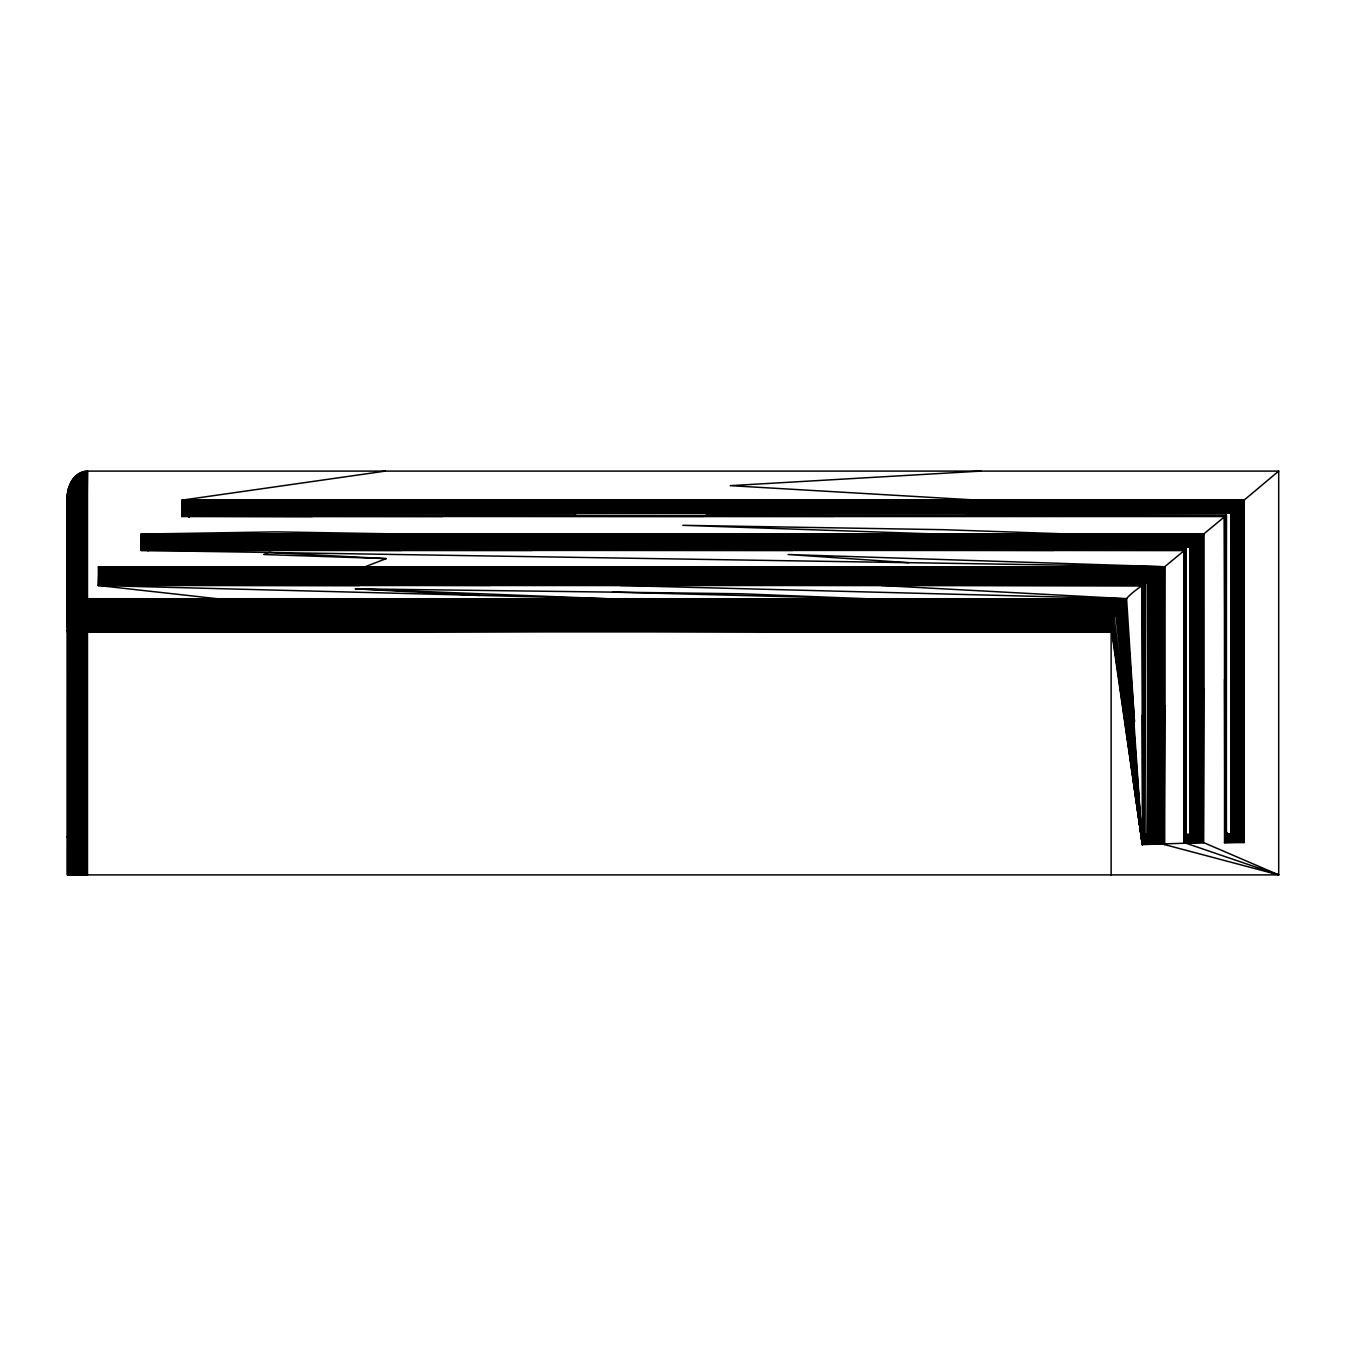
<?xml version="1.0" encoding="UTF-8"?>
<svg xmlns="http://www.w3.org/2000/svg" width="1346" height="1346" viewBox="0 0 1346 1346"><rect width="100%" height="100%" fill="white"/><g stroke="black" fill="none" stroke-linecap="round" stroke-linejoin="round"><path stroke-width="1.5" d="M67.3 614.735L67.3 497.448C66.98 485.721 74.434 471.437 87.49 471.1L1278.7 471.1L1278.7 874.9L1203.644 842.596L1142.35 844.615L1144.622 838.575L1143.713 836.135L1144.605 583.878L1142.35 585.51C1126.501 595.807 1111.56 611.959 1111.123 631.913L1111.123 874.9M67.35 495.58L67.3 874.9L1278.7 874.9L1164.694 844.615L1154.935 836.522L1144.016 836.522L1144.251 584.467L883.548 584.063M1156.702 705.708L1155.827 836.976L1144.251 836.976L1144.437 584.231L101.623 584.063L98.359 585.51L98.359 566.75L1164.694 566.75L1185.977 549.134L1185.91 837.279L1198.512 837.683L1203.644 842.596L1184.16 842.596L1278.7 874.9M98.359 566.75L101.623 569.493L101.623 584.063L1144.554 584.063L1144.554 838.003L1157.56 838.003L1157.56 573.144L1164.694 566.75L1164.694 844.615M1199.118 688.109L1198.512 837.683L1185.91 837.279L1185.977 549.185L144.342 549.151L141.044 550.43L141.044 534.076L276.485 531.889L406.711 534.076L539.376 534.194M1184.16 696.521L1184.514 842.074L1203.257 842.074L1203.644 534.076L1226.357 515.249L1226.223 835.462L1228.09 838.895L1241.231 839.5L1244.041 842.596L1224.54 842.596L1224.54 516.544L833.662 516.443M1278.7 471.1L1243.654 500.51L1243.654 842.074L1224.54 842.596L1226.408 833.729L1226.341 515.299L705.96 515.232M1242.997 671.402L1242.762 841.014L1226.61 841.014L1225.213 840.493L1225.213 515.989L1225.499 839.45L1226.61 841.014L1243.216 841.536L1243.435 671.469M1143.427 783.54L1144.016 584.753L492.501 584.13L1144.251 584.467M1143.427 810.729L1143.713 710.621M1155.827 705.876L1154.935 836.522L1143.713 836.135L1144.016 710.654M1144.016 836.522L1144.251 710.722M1144.251 836.976L1144.437 710.856M1018.804 581.438L1148.205 582.111L1147.465 834.52L1154.06 836.135L1154.935 706.061M1142.619 834.604L1148.205 834.537L1148.979 581.337L1157.56 573.144L1156.702 837.481L1144.437 837.481M1162.288 705.321L1161.581 841.082L1144.403 840.426L1144.537 583.878L1144.605 839.164L1159.243 839.164L1160.033 570.855L102.834 570.855L101.623 569.493L233.649 568.853M1144.403 840.426L1160.824 840.426L1161.581 569.493L764.545 568.635M1164.172 705.556L1163.6 843.168L1143.629 842.461L1143.629 584.467L1144.201 841.082L1161.581 841.082L1162.288 568.853L897.782 567.861L1162.961 568.264L1163.264 705.085M1143.629 713.481L1143.949 841.772L1162.288 841.772L1162.961 568.264L1030.683 567.776M1143.629 842.461L1162.961 842.461L1163.6 567.709L232.168 567.204L364.8 566.868L386.285 558.607L268.998 552.483L263.665 554.518L386.285 558.607M492.249 584.198L101.623 584.063L1142.35 585.51L1143.259 843.168L1163.6 843.168L1164.172 567.204L99.015 567.204L98.359 585.51L217.379 598.734L477.157 598.852M1142.35 715.062L1142.838 843.908L1164.172 843.908L1164.694 566.75L788.133 554.518L908.786 562.678M1203.644 842.596L1203.644 534.076L1198.512 538.652L1197.89 837.279L1195.955 836.203L1185.304 835.883L1185.523 692.988M1198.815 687.89L1198.512 538.652L1190.958 545.853L1190.419 834.537L1195.955 836.203L1196.611 688.479M1192.152 689.741L1191.563 834.671L1192.152 544.676L931.634 544.255M932.189 543.33L670.981 543.178L1192.775 544.087L1192.152 834.806L1185.338 834.671M1193.397 689.303L1192.775 834.957L1193.397 543.481L1063.256 542.96M1194.676 688.933L1194.02 835.361L1184.766 835.361L1193.397 835.143L1194.02 542.875L1063.811 542.337M803.141 539.83L672.091 539.527L1196.611 540.436L1196.611 836.522L1185.691 836.522L1195.955 836.203L1195.955 688.614L1195.315 835.883L1185.069 835.597L1194.02 835.361L1194.676 542.253L933.367 541.815L1063.845 542.186L932.929 542.421L1063.323 542.808L932.071 543.649M1185.523 836.203L1195.315 835.883L1195.955 541.042L671.94 540.133L934.528 539.83L803.276 540.049M1195.955 836.203L1196.611 540.436L146.95 541.042L141.044 534.076L1203.644 534.076M1185.91 837.279L1197.89 837.279L1198.512 538.652L1067.428 538.164M936.732 536.633L1199.118 538.097L1198.512 837.683L1185.977 838.104L1184.514 842.074L1184.16 550.43L142.979 549.471L142.979 535.59L672.428 534.783M1185.927 549.118L1185.843 839.029L1200.295 839.029L1200.851 536.532L1069.195 536.095M1069.582 535.641L1201.389 536.028L1200.851 839.5L1185.725 839.5L1185.725 549.218L1185.574 840.005L1201.894 840.51L1202.382 688.092M1055.298 549.319L1185.372 549.471L1185.574 840.005L1201.389 840.005L1201.894 535.59L672.68 534.968M1203.644 688.328L1203.257 842.074L1184.833 841.536L1184.833 549.875L1185.372 840.51L1201.894 840.51L1202.382 535.17L141.532 534.396L141.044 550.43L1164.694 566.75M533.874 549.471L1184.514 550.144L1185.119 841.014L1202.382 841.014L1202.836 534.783L938.011 534.076L682.792 525.31L943.226 529.685L1070.827 534.076L1203.257 534.396L1203.459 688.075M1185.372 549.471L1185.372 840.51L1202.382 841.014L1202.836 688.159M1241.5 671.317L1241.231 839.5L1235.695 835.883L1230.799 834.537L1231.068 673.555M1225.449 828.598L1226.896 834.352L1231.927 834.671L1231.927 511.379L1243.654 500.51L845.625 500.275M1225.483 829.523L1226.694 834.301L1232.532 834.806L1232.532 510.807L972.569 509.747M1234.08 672.478L1233.777 835.143L1226.559 834.116L1225.55 829.977L1227.333 834.756L1230.362 836.522L1236.991 836.522L1236.991 506.55L712.707 505.659L975.547 505.221M1234.736 672.293L1234.417 835.361L1229.436 835.462L1225.55 832.703L1230.093 836.522L1224.54 842.596M1235.376 672.125L1235.056 835.597L1230.395 835.597L1225.365 833.696L1230.429 836.203L1236.335 836.203L1236.335 507.156L712.387 506.836L843.134 507.156M1107.371 504.851L1238.27 505.356L1238.27 837.279L1229.823 837.683L1227.199 836.001L1225.87 830.903L1226.307 515.4M1107.859 504.279L1238.892 504.784L1238.892 837.683L1229.823 837.683L1228.292 839.5L1241.769 840.005L1242.022 671.334M1239.801 671.385L1239.515 838.104L1228.309 837.767L1225.55 830.869M1240.389 671.334L1240.103 838.558C1238.741 838.979 1223.346 840.796 1228.208 834.873C1221.512 828.16 1231.943 840.409 1235.695 835.883L1235.695 507.762L1105.302 507.223M1240.962 671.317L1240.676 839.029L1228.763 839.029L1229.857 836.135L1225.684 831.323L1226.324 837.784L1228.292 839.5L1241.231 839.5L1241.231 502.63L713.279 501.94L845.355 501.705M1012.444 585.073L100.984 584.231L101.623 569.493L631.644 568.264L499.215 568.635L631.594 569.493L102.834 570.855L107.461 580.563L1149.787 580.563L1149.787 834.756L1149.787 580.563L889.807 579.958L1019.595 580.463M1153.169 706.515L1152.311 835.429L1142.939 835.429L1151.453 835.159L1152.311 578.107L630.298 576.845L1154.935 575.6L1155.373 705.64M891.742 577.064L630.567 576.021L1153.169 577.266L1152.311 835.429L1152.311 578.107L629.995 577.686L760.692 577.266M1023.196 576.34L892.751 575.802L1154.06 576.425L1153.169 835.748L1143.713 836.135M1027.957 570.956L1159.243 571.596L1158.418 838.575L1144.622 838.575L1157.56 838.003M1143.629 584.467L1143.949 841.772L1162.961 842.461L1163.6 705.439M1012.815 584.753L1142.838 585.106L1143.259 843.168L1164.172 843.908L1164.694 705.691M1190.419 690.464L1190.419 834.537L1190.958 690.229M1192.775 689.522L1192.152 834.806L1192.152 544.676L278.807 544.608M1184.446 835.143L1193.397 835.143L1194.02 689.118M1197.89 688.26L1197.25 836.892L1185.826 836.892M804.487 536.532L672.596 536.768L1199.723 537.542L1199.723 838.558L1185.927 838.558L1200.295 839.029L1200.851 688.025M1201.389 688.025L1200.851 839.5L1200.851 536.532L672.68 535.809L804.807 535.59M1185.725 839.5L1201.389 840.005L1201.894 688.042M1148.205 708.333L1147.465 834.52L1147.465 582.852L1148.979 581.337L1019.511 580.664M1143.276 834.52L1148.205 834.537L1148.979 707.979M1143.276 834.722L1148.979 834.621L1149.787 707.66M1159.243 705.388L1158.418 838.575L1158.418 572.353L1027.318 571.697M1144.622 838.575L1159.243 839.164L1160.033 705.321M1161.194 704.968L1160.824 570.166L102.834 570.855L102.834 583.878L103.406 571.596L1160.033 570.855L1160.033 839.786L1144.537 839.786L1160.824 840.426L1161.581 705.287M1013.875 584.063L1144.201 584.063L1144.201 841.082L1162.288 841.772L1162.961 705.371M148.447 550.598L146.95 541.042L277.899 540.436M319.524 511.968L189.298 512.523L710.301 511.968L580.261 511.749L710.806 510.807L189.264 511.968L189.281 516.713L188.053 507.762L181.861 500.19L181.861 516.544L1224.894 516.241L1224.894 841.536L1243.654 842.074L1243.216 500.88L1110.988 500.51M1151.453 707.054L1150.611 834.924L1142.468 835.159M1143.679 834.924L1151.453 835.159L1152.311 706.768M1154.06 706.28L1153.169 835.748L1153.169 577.266L106.536 577.266L106.199 585.106L106.199 576.425L236.963 575.6M1157.56 705.573L1156.702 837.481L1156.702 573.951L1025.988 573.245M107.495 585.527L107.461 580.563L237.72 579.756M148.279 550.178L148.363 545.281L670.443 544.087L409.453 543.33M189.096 516.275L189.18 511.379L319.507 510.807M148.144 549.706L148.245 544.676L409.268 544.087L278.79 544.541M188.962 515.821L189.063 510.807L580.681 509.747M1225.701 830.852L1226.223 837.414L1226.105 515.333L1226.223 835.462L1225.55 829.977M147.976 549.269L148.094 544.087L1193.397 543.481L1193.7 689.001M107.327 585.409L107.461 580.563L368.131 579.756L237.838 580.362L1018.804 581.337L888.831 581.152M67.3 837.145L67.99 835.159M107.142 584.787L107.293 579.756L237.636 578.948M271.438 550.43L141.532 550.144L142.02 534.783L406.593 534.16L273.877 534.076M312.238 516.511L182.366 516.241L182.854 500.88L447.326 500.275L182.366 500.51L181.861 516.544L185.597 515.232L575.869 515.232M401.831 550.43L142.02 549.875L142.508 535.17L274.618 534.783M1185.826 549.404L143.45 549.319L143.887 536.532L275.694 536.028M407.939 536.028L144.342 537.02C141.044 545.601 148.38 558.085 147.236 541.647L278.084 541.042M277.444 539.241L146.327 539.83L146.327 549.404L146.647 540.436L671.62 540.436L147.488 542.253L147.236 550.043L147.236 541.647L540.402 541.193M315.755 501.267L183.813 501.705L183.325 515.77L573.43 516.157M188.053 516.157L188.053 507.762L581.119 506.702M142.979 549.471L143.45 536.028L275.341 535.59M406.425 549.572L146.647 549.572L146.95 541.042L671.772 539.83L540.655 539.611M316.461 502.159L184.722 502.63L184.267 515.434L1224.894 516.241M318.699 506.399L449.766 505.928L187.464 506.55L187.144 515.535L447.478 516.157L418.219 516.191M317.555 515.905L187.464 515.703L187.784 507.156L1236.991 506.55L318.935 507.072M1110.029 501.755L1241.769 502.159L1241.769 840.005L1227.081 839.803L1225.785 830.482L1227.232 835.462L1225.499 839.45L1225.213 678.249M1225.499 515.77L1225.499 839.45C1230.446 838.373 1224.54 828.413 1226.492 833.662M498.239 566.75L631.274 566.986L99.671 567.709L99.015 585.106L359.365 585.51M106.889 584.214L107.091 578.948L237.519 578.107M403.968 549.319L143.887 549.218L144.342 537.02L1200.851 536.532L1201.12 687.772M144.342 549.151L144.779 537.542L804.656 536.028M314.493 515.417L184.722 515.333L185.176 503.135L316.781 502.63M448.857 502.63L185.597 503.673L185.176 515.266L185.176 503.135L713.027 502.159L581.018 501.991M317.404 503.673L186.017 504.212L185.597 515.232L185.597 503.673L449.042 503.135L317.42 503.539M318.228 505.356L187.144 505.928L186.421 515.299L186.791 505.356L317.976 504.784M1103.703 509.074L1233.777 509.596L1234.417 835.361L1227.384 834.15L1226.189 838.693L1225.735 515.585L1225.735 838.423L1228.309 834.806M540.655 538.434L672.058 538.652L146.327 539.83L145.957 549.286L145.957 539.241L408.662 538.097M233.161 568.264L100.984 568.853L100.344 584.467L490.011 585.409M237.367 577.266L106.839 578.107L106.536 585.51L106.536 577.266L237.182 576.425M102.834 570.855L102.229 583.928L102.229 570.166L234.103 569.493M67.3 615.29C67.737 605.481 78.842 600.619 87.49 600.787L476.736 599.727L217.379 599.593M365.119 584.467L105.829 584.753L103.406 583.878L103.945 572.353L235.365 571.596M367.559 572.353L104.45 573.144L103.945 583.928L103.945 572.353L631.442 570.855L367.323 570.687L499.282 570.855L235.483 571.512L631.308 571.596L103.945 572.353L1158.418 572.353L1158.822 705.085M234.019 583.928L104.45 584.063L104.938 573.951L367.811 572.757M235.584 584.753L104.938 584.231L105.392 574.759L236.408 573.951M67.3 615.913C67.855 606.222 79.044 601.83 87.49 601.948L1123.304 601.948L1142.35 844.615L1142.35 585.51L99.671 584.753L99.671 567.709L232.673 567.709M236.711 574.759L105.829 575.6L105.392 584.467L105.392 574.759L630.837 573.951L499.669 573.648M1226.357 833.914C1225.533 839.332 1228.461 832.484 1225.382 831.542M1226.711 834.941L1226.139 838.558M67.3 616.586C68.007 607.046 79.246 603.126 87.49 603.227L346.174 602.268M1225.432 832.148C1226.593 835.143 1233.373 834.688 1228.763 839.029M67.3 620.506C65.668 610.546 77.782 603.715 87.49 604.539L345.922 603.546M1226.408 832.77L1228.461 834.688L1233.138 834.957L1233.138 510.201L711.344 509.898L1232.532 510.807L1233.138 672.579M1225.735 838.423L1226.425 833.325M1225.583 831.963L1229.218 836.69L1238.27 837.279L1229.319 837.178L1226.694 834.301L1229.436 835.462L1228.259 838.962M1229.554 836.068L1225.499 839.45L1226.795 836.758L1226.526 833.14M67.3 622.256C69.79 614.399 80.625 614.314 87.49 613.826L344.542 612.581L216.1 612.161M1228.208 834.873C1227.131 849.612 1231.809 823.971 1226.61 841.014L1227.401 835.715L1226.492 832.905M1225.499 839.45L1228.225 836.118L1225.684 832.518L1228.006 834.604L1232.532 834.806L1232.532 510.807L841.469 510.571M67.3 624.981C71.052 618.521 80.945 619.631 87.49 618.924L344.021 617.646L215.831 617.225M1226.223 835.462L1226.391 834.217L1226.593 835.344M1226.929 834.907C1233.222 834.032 1226.929 837.952 1226.61 841.014L1229.521 835.748M67.3 625.89C71.506 620.035 80.996 621.381 87.49 620.641L343.869 619.362L472.059 620.001M67.3 626.799L73.206 623.635L86.06 622.357L343.752 621.061L215.68 620.641M67.35 617.191C69.302 608.577 79.818 606.053 87.49 605.952L345.653 604.892L216.706 604.539M1226.256 835.916L1226.458 834.049M67.3 627.69L73.206 625.099L86.06 624.039L1112.099 624.039L984.397 622.34M1228.09 837.027C1224.237 842.159 1230.412 833.073 1225.281 832.366M1228.191 836.556C1229.504 834.116 1224.389 842.596 1229.823 836.472M1226.273 836.152L1226.324 834.789M1226.896 836.976L1226.324 838.979M1133.921 722.163L1124.398 600.787L477.157 599.105L1125.492 599.727L1142.35 844.615L1115.649 613.826L87.49 612.161C79.902 612.06 66.543 614.331 67.35 623.568M67.754 610.899C68.209 606.71 79.464 598.482 87.49 599.727L217.379 599.105L87.49 598.734C79.448 598.667 70.278 602.722 67.754 610.899L67.502 493.696L67.502 874.9M67.502 631.913L67.754 630.971C69.016 624.948 82.19 628.767 87.49 627.303L343.482 626.092L855.333 628.498L215.461 628.296L343.432 627.707L215.495 627.303M1226.189 837.212L1226.812 835.227M67.35 613.103L68.108 611.202M1226.223 837.414L1227.703 834.385L1230.093 835.143M1227.283 837.565L1226.576 839.349M1228.124 837.649C1229.453 834.352 1223.817 831.424 1227.989 835.496M67.754 631.913L67.502 629.137M67.502 613.238L67.754 612.211M1226.088 838.407L1226.795 836.758M68.108 631.913L68.579 630.87C66.459 623.316 82.745 627.169 87.49 625.688L1111.493 627.303L1142.35 844.615L1124.398 600.787L477.157 599.357L736.918 599.105L607.046 598.734L98.359 585.51L1142.35 585.51L1142.838 843.908L1142.838 585.106L99.015 585.106L99.015 567.204L1163.6 567.709L1163.886 705.203M1229.588 834.806L1228.023 834.52L1225.937 837.414M345.165 607.82L87.49 608.964C80.154 609.183 69.756 610.731 67.35 618.891C68.444 609.839 79.902 607.551 87.49 607.433L345.4 606.306L216.571 605.952M67.3 630.298L86.06 628.902L1111.274 628.902L1142.35 844.615L1122.227 603.227L993.819 601.948M1227.905 838.137L1227.216 840.51L1242.762 841.014L1242.762 501.267L1110.736 500.931M840.897 511.379L710.856 511.11L1231.927 511.379L1230.799 512.523L1230.799 834.537C1224.12 832.602 1231.489 836.102 1227.771 840.005M69.117 631.913L69.756 630.786L84.613 630.433L1111.157 630.433L855.333 628.902M81.803 630.466L73.206 620.708L74.266 618.891L86.06 617.225L344.172 615.946M68.579 611.034L75.393 615.509L68.108 620.994L68.108 624.409M69.756 631.913L70.497 630.736L67.35 624.544M975.867 504.918L1237.63 505.928L1237.63 836.892L1230.244 836.892L1227.081 839.803L1242.291 840.51L1242.291 501.705L1110.4 501.335M70.497 631.913L71.321 630.702L68.108 625.537M83.2 625.755L77.816 619.665L79.094 617.831L77.816 616.451L74.266 617.377L68.579 612.851M68.108 617.696L75.393 612.514L86.06 610.562L344.946 609.351L216.319 608.964M68.108 622.138L70.497 620.355L75.393 626.26L74.266 627.842L73.206 626.529M77.816 606.104L79.094 604.421L76.587 603.092L79.094 600.131L77.816 474.314L77.816 874.9M727.479 627.118L1111.274 628.902L87.49 627.303L80.424 619.311L81.803 617.494L79.094 614.584M77.816 629.07L76.587 627.673L77.816 626.058M72.23 631.913L73.206 630.635L67.754 622.609M1228.797 838.524L1228.292 839.5L1230.059 837.279M77.816 616.451L83.2 615.677L84.613 613.911L77.816 607.433L73.206 605.044M215.562 623.4L87.49 622.34L86.06 620.657L87.49 618.924L215.747 618.706L984.835 620.422L728.792 618.924M76.587 602.099L77.816 600.619L76.587 475.289L76.587 874.9M79.094 601.073L77.816 602.554L87.49 610.529L216.1 611.555M67.3 631.123L69.756 630.786L68.108 627.774M1225.449 516.443L1226.088 515.703L966.361 515.299M580.076 512.304L710.049 512.523L449.699 512.927L970.146 512.927M1226.761 839.568L1230.362 836.522L1236.335 836.203M1230.799 834.537L1230.799 512.523L1101.095 512.035M800.584 545.063L1190.958 545.853L1189.864 546.947L148.481 546.409L278.757 545.853M80.424 601.712L81.803 600.333M1226.913 834.251C1231.876 836.522 1224.574 831.895 1226.391 833.41M80.424 600.653L81.803 599.357M81.803 601.376L84.613 598.886L83.2 471.706L83.2 874.9M84.613 599.862L83.2 601.124L87.49 604.539L216.571 605.431M1229.218 836.69L1230.143 836.186M1229.15 837.582L1227.216 840.51L1241.769 840.005L1241.231 502.63L185.176 503.135L1241.231 502.63L1241.769 671.082M1225.92 832.215L1226.307 832.299M84.613 600.939L87.49 598.734L1126.602 598.734L1134.476 721.675L1125.492 599.727L736.649 599.357L865.983 599.727M68.579 609.486L67.754 491.862L67.754 874.9M68.108 610.495L71.321 610.798L76.587 615.172M70.497 620.355L74.266 618.891L76.587 621.482M67.502 614.685L70.497 616.384M69.756 606.794L73.206 607.13L76.587 609.25M69.756 608.342L68.579 608.796L68.108 490.028L68.108 874.9M385.293 471.1L181.861 500.19L1244.041 500.19L1244.041 842.596M69.117 609.267L70.497 609.351M77.816 610.26L83.2 615.677L601.191 614.668L473.052 613.826M980.898 471.1L730.289 485.654L978.492 500.19L1110.972 500.443M71.321 604.926L72.23 604.892M1185.304 835.883L1194.676 835.597L1194.676 542.253L671.402 541.95L801.98 542.253M1225.264 842.074L1243.216 841.536L1243.216 500.88L713.01 500.51M1185.187 834.655L1190.958 834.604L1190.958 545.853M1184.699 834.587L1190.419 834.537L1190.419 546.409L1060.648 545.921M449.934 507.156L188.322 508.367L1235.056 508.367L1235.695 671.822M450.102 508.065L580.934 507.762L188.558 508.99L188.322 516.443L188.053 507.762L712.236 506.55L450.018 506.382L1237.63 505.928L975.48 505.49L1106.395 505.877M319.288 508.99L188.76 509.596L188.76 517.1M189.063 516.124L188.928 510.201L450.018 509.596L319.507 510.05M409.251 541.647L147.724 542.875L147.488 550.329L147.488 542.253L671.082 542.253L540.335 542.657L670.88 542.875L540.082 543.868M278.521 542.875L147.942 543.481L147.724 550.632L147.724 542.875L1195.315 541.647L1195.635 688.462M103.406 583.878L103.406 571.596L366.869 570.166M236.459 573.749L1158.418 572.353L631.711 571.226L896.184 570.166L764.074 570.418M499.635 574.456L630.601 574.759L106.199 576.425L105.829 584.753L105.829 575.6L368.097 575.6L236.812 574.675L367.879 573.951L104.938 573.951L104.938 584.231M106.839 584.013L106.839 578.107L368.198 577.266L237.3 576.34M1025.282 574.052L1155.827 574.759L1154.935 836.522L1154.935 575.6L499.467 576.122L630.13 576.425L237.586 577.905L368.198 578.107L237.788 579.554L628.952 579.756L498.643 580.261L1150.611 579.756L1151.032 706.936M237.754 580.563L107.579 581.337L107.68 582.852L627.926 582.111L497.869 582.566M237.754 581.337L107.663 582.111L107.663 585.51M237.838 581.152L368.047 580.563L107.579 581.337L498.104 581.337L367.98 581.724M237.72 582.111L107.68 582.852L367.778 582.111L237.737 582.667M628.616 580.563L107.579 581.337L628.279 581.337L498.155 581.825M474.011 608.762L731.702 608.762M215.999 613.625L1115.649 613.826L987.846 612.161M86.06 601.999L87.49 603.227L992.894 603.227L1121.184 604.539L1142.35 844.615L1113.024 620.641L344.021 618.504L472.278 617.864L215.831 617.006M729.196 617.225L985.306 618.706L344.021 618.924L472.059 619.581M472.278 618.924L600.249 619.783L215.68 620.422M600.249 619.783L87.49 620.641L215.612 621.701L471.874 621.28L343.869 620.641L599.996 621.499L87.49 622.34L1112.099 624.039L856.258 622.34L471.874 622.138M728.136 621.701L599.996 622.34L727.866 623.4L599.794 624.039L343.634 623.619M471.723 623.821L599.794 623.181L471.874 622.34M343.432 628.498L471.403 627.909L215.495 627.118M84.613 622.39L87.49 625.688L215.495 626.698L599.475 627.303L727.479 626.698L599.609 625.688L1111.762 625.688L1142.35 844.615L1120.175 605.952L991.968 604.539M471.403 628.7L727.362 628.7M315.401 500.88L183.325 501.267L182.854 515.989L703.201 516.544M316.108 501.705L184.267 502.159L183.813 515.585L183.813 501.705L713.027 500.88M316.798 502.512L448.639 502.159M317.993 504.632L449.379 504.212M318.262 505.204L449.53 504.784M1237.63 505.928L187.144 505.928L449.648 505.356L187.144 505.928L186.791 515.4L186.791 505.356L712.757 504.212L581.287 504.01M581.287 506.315L712.387 505.928L581.321 505.726M450.086 506.988L712.068 507.156L581.085 508.149M319.339 508.838L973.528 508.216M319.439 509.444L450.018 508.99L188.76 509.596L972.519 509.596M1104.242 508.452L1234.417 508.99L1234.417 672.176L1233.777 509.596L580.749 509.983L711.26 509.596L580.883 509.377L711.681 508.367L188.76 509.596L842.529 508.367M319.557 510.656L449.968 510.201M449.884 511.379L319.591 511.817L1231.927 511.379L1232.532 672.798M319.557 512.372L579.857 512.523M276.637 537.542L145.183 538.097L144.779 549.118L144.779 537.542L540.385 537.542L408.713 537.811M276.67 537.407L408.326 537.02M276.923 538.097L145.587 538.652L145.183 549.134L145.183 538.097L408.511 537.542L276.956 537.963M277.478 539.09L408.814 538.652M408.932 539.241L277.713 539.679L1197.89 539.241L1198.192 687.974M672.058 538.652L540.671 539.023L1198.512 538.652L672.462 537.811L804.117 537.542M277.932 540.268L409.049 539.83M278.117 540.873L409.15 540.436M540.621 540.2L671.772 539.83M278.302 541.496L409.201 541.042L278.168 540.957M540.52 541.429L671.469 541.042M1193.397 835.143L1193.397 543.481L278.588 542.808L409.302 542.253M278.672 543.33L409.319 542.875M278.74 543.935L409.302 543.481M409.218 545.702L669.955 545.281L278.841 545.197L409.218 544.676M409.15 545.281L278.824 545.702L539.578 545.416M278.723 546.409L148.497 546.947L539.023 546.947M539.931 544.474L670.207 544.676L148.363 545.281L1191.563 545.281L1191.866 689.674M278.79 546.274L409.066 545.853L148.481 546.409L1190.419 546.409L1190.688 690.195M233.161 568.13L365.658 567.709M233.649 568.702L365.994 568.264L100.984 568.853L100.984 584.231M234.12 569.324L366.314 568.853M234.574 569.997L366.6 569.493L234.204 569.408M235.399 571.411L499.349 570.334M499.484 569.913L631.594 569.493M1159.646 705.001L1159.243 571.596L103.406 571.596L367.138 570.855M499.568 570.603L631.526 570.166L234.658 570.081L499.248 569.661M235.786 572.168L367.357 571.596M499.467 571.781L367.761 572.168L631.173 572.353L104.45 573.144L104.45 584.063M499.501 572.555L236.526 573.85M1157.139 705.304L1156.702 573.951L104.938 573.951L367.744 573.144M1026.611 572.353L762.963 572.858L1025.921 573.144L893.879 574.153L1155.827 574.759L1155.827 836.976L1156.702 573.951L631.257 573.547L762.644 573.144M1156.264 705.472L1155.827 574.759L105.829 575.6L631.005 573.144L104.938 573.951M368.215 575.179L761.516 575.6L630.82 575.179L762.29 573.951M368.333 576.845L499.231 576.643M761.012 576.963L891.523 577.266L106.839 578.107L368.198 577.266M107.293 585.207L107.091 578.948L368.198 578.107M368.181 578.948L107.293 579.756L1150.611 579.756L1150.611 834.924L1151.453 578.948L629.692 578.528L759.817 578.948L629.036 580.16L1148.979 581.337L1149.383 707.542M368.417 577.064L629.861 577.266L499.046 578.629L629.272 578.948L498.844 579.453L628.952 579.756L107.461 580.563L107.579 584.787M498.777 579.15L237.788 579.554M760.254 578.107L629.692 578.528L1151.453 578.948L1151.873 706.633M107.461 580.563L498.575 579.958M498.357 580.765L237.855 581.236M367.929 581.337L107.663 582.111L1148.205 582.111L1148.592 707.946M758.908 580.563L628.683 580.95L1148.205 582.111L1148.205 834.537M497.852 582.111L367.795 582.465L1017.593 582.751M758.454 581.337L628.313 581.724L1147.465 582.852L1147.835 708.316M758 582.111L627.943 582.465L1148.205 582.111M606.474 599.727L87.49 600.787L863.543 602.89L605.397 601.948L734.882 601.511L605.936 600.787L87.49 599.727L995.737 599.727M216.958 601.511L346.444 601.09L217.093 600.787M216.706 604.371L474.734 605.061L87.49 604.539L1121.184 604.539L475.508 603.058L604.859 602.587L216.958 601.813L475.929 601.225L217.228 600.653M605.397 601.948L864.351 601.662L476.736 600.383L346.982 600.518L605.397 601.376L346.444 601.948M475.508 602.419L216.824 602.739L87.49 601.948L86.06 600.821M475.121 603.698L87.49 603.227L604.859 602.587M734.209 602.739L604.859 603.227L733.553 604.034L87.49 603.227M991.211 605.599L862.752 604.539L1120.175 605.952L345.922 604.539L991.968 604.371L734.209 603.227M345.4 607.063L474.381 606.491L216.571 605.784M83.2 602.268L87.49 605.952L216.454 606.861L732.291 606.878M315.334 500.83L447.579 500.611M447.949 500.88L183.325 501.267L183.325 515.77L1226.088 515.703L706.684 515.535M580.345 500.51L712.757 500.342M316.461 502.058L448.42 501.705M713.044 501.267L184.267 502.159L184.267 515.434L1226.206 515.535M845.759 501.032L1242.762 501.267L1243.216 671.217M184.722 515.333L184.722 502.63L713.044 501.705L580.917 501.553M845.658 501.435L977.903 501.267M448.874 502.411L713.044 501.705M845.524 501.873L977.65 501.705M317.168 503.068L712.926 503.135L449.362 503.539L581.035 503.673M845.204 502.159L713.245 502.411L976.624 503.539M845.372 502.344L977.398 502.159M712.976 502.63L449.177 503.017L580.984 503.135M317.488 503.606L581.085 503.269M845.036 502.63L713.195 502.882L1240.103 503.673L1240.676 671.082M845.204 502.832L977.095 502.63M1108.801 503.202L1240.103 503.673L1240.103 671.116L1239.515 504.212L186.017 504.212L449.211 503.673L186.421 504.784L186.017 515.249L186.017 504.212L1240.103 503.673L1240.676 839.029L1240.676 503.135L1109.222 502.697M844.867 503.135L186.421 504.784L186.421 515.299M712.757 504.212L581.321 504.565L712.522 505.356L318.733 506.466M1238.892 671.233L1238.27 505.356L186.791 505.356L844.447 504.212M844.581 504.43L976.136 504.212L712.959 504.481L1238.27 505.356L318.531 505.877M1107.825 504.212L976.22 504.346L1107.405 504.7M318.497 505.793L844.211 504.784M187.784 515.905L187.784 507.156L712.387 505.928M975.009 505.928L712.556 506.247L843.42 506.55M319.103 507.694L581.068 507.307M712.068 507.156L188.322 508.367L319.254 508.3M842.832 507.762L712.202 507.459L973.949 507.61M711.883 507.762L188.558 508.99L188.558 516.763M1105.268 507.156L973.848 507.913L1104.292 508.3M450.119 508.687L580.849 508.367L450.17 508.216M712.202 507.459L1234.417 508.99L1235.056 671.99M842.933 507.997L973.797 507.762M842.209 508.99L711.798 508.687L973.377 508.367L842.613 508.603M841.57 510.201L188.928 510.201L450.018 509.596M711.479 508.99L450.17 509.444L580.631 509.596M842.764 508.149L1104.208 508.367L580.883 509.377M580.429 511.16L1232.532 510.807L189.063 510.807L711.26 509.596M580.547 510.353L319.574 510.723L580.21 511.379L449.917 511.682M449.985 511.11L580.378 510.807L450.102 510.656M1226.038 834.52L1231.354 834.604L1231.354 511.968L189.298 512.523L710.553 511.379M841.284 511.026L1101.667 511.312M841.132 511.16L1101.583 511.379L710.604 511.682L970.819 511.968L840.594 512.17M840.93 511.615L1231.354 511.968L189.264 511.968M840.56 511.968L710.335 512.237L970.416 512.523M547.923 516.191L577.182 516.157M683.903 516.191L706.886 516.157L577.249 516.056M807.331 516.191L836.589 516.157M273.827 534.11L141.532 534.396L141.532 550.144L532.208 550.43M539.679 534.396L672.159 534.244M275.341 535.489L407.485 535.17M143.45 549.319L143.45 536.028L540.066 535.271M804.925 535.17L407.939 535.809L540.167 536.028M805.11 535.321L937.422 535.17M276.098 536.465L540.284 536.162M937.169 535.59L804.975 535.758L937.035 535.944M804.824 536.213L1200.295 537.02L1200.565 687.772M540.587 537.357L1199.723 537.542L145.957 539.241L145.587 549.185L145.587 538.652L672.327 537.02L540.537 536.835M804.656 536.701L936.614 536.532M804.319 537.02L672.529 537.29L1067.849 537.542M935.975 537.542L804.269 537.761L935.79 537.963M540.436 538.652L145.957 539.241L1197.89 539.241L1197.89 837.279M672.344 538.383L935.285 538.652L672.226 538.955L934.679 539.679M146.647 549.572L146.647 540.436L671.923 539.241M935.285 538.652L803.798 538.871L935.066 539.09M409.218 540.133L540.419 539.83L409.201 539.679M409.302 540.739L540.385 540.436M146.95 549.791L146.95 541.042L671.62 540.436M409.352 541.344L540.335 541.042L409.369 540.873M146.95 541.042L1065.359 540.436M1196.291 688.311L1195.955 541.042L802.99 540.655L933.872 540.873M278.471 542.186L540.335 541.799M278.588 542.808L540.251 542.421M671.402 541.95L1195.955 541.042L671.772 540.739M671.082 542.253L147.942 543.481L1193.397 543.481L671.2 542.573L932.879 542.253L802.216 542.034M670.88 542.875L147.942 543.481L540.099 542.875L409.47 542.724M802.065 542.488L932.879 542.253M148.363 550.497L148.245 544.676L670.661 543.481M801.021 544.087L670.745 543.801L931.769 543.935M409.285 544.979L539.712 544.676L409.369 544.541M800.702 544.676L670.493 544.39L931.6 544.087L801.072 544.322M278.841 545.197L539.746 544.827M670.207 544.676L148.447 545.853L1191.563 545.281L1191.563 834.671M1192.472 689.455L1192.152 544.676L670.258 544.979L1191.563 545.281L670.258 544.979L800.348 545.281M539.393 545.988L409.083 546.123L669.702 545.853L539.611 545.635M800.247 545.635L930.49 545.702L669.719 546.123L929.935 546.409M626.513 549.841L666.236 549.791M365.153 567.103L498.037 566.918M365.977 567.995L498.643 567.709M764.377 567.524L631.594 567.204L764.494 567.053M366.146 568.113L631.627 567.709M366.314 568.567L498.828 568.264M1161.935 704.968L1161.581 569.493L631.964 568.567L897.294 568.264L631.964 567.995L764.612 567.709M631.964 567.995L897.614 567.709M1162.961 842.461L1162.961 568.264L100.984 568.853L498.962 568.853L366.465 568.702M631.964 568.567L764.478 568.264M1161.581 841.082L1161.581 569.493L101.623 569.493L896.958 568.853M234.995 570.687L631.526 570.166M896.571 569.493L764.309 569.745L896.352 569.997M103.406 571.596L631.442 570.855M762.98 572.353L631.594 571.983L1027.267 571.596M631.442 572.757L894.804 572.353L763.182 572.656M631.257 573.547L1025.231 573.951M236.812 574.675L1157.56 573.144L631.594 571.983M892.314 576.223L630.82 575.179L893.761 573.951L762.61 573.648M893.761 573.951L762.459 574.254L893.441 574.557M105.829 575.6L630.601 574.759M237.485 577.182L630.13 576.425L106.199 576.425L1154.06 576.425L1154.515 705.859M630.13 576.425L106.536 577.266L1153.169 577.266L1153.623 706.095M1151.453 835.159L1151.453 578.948L107.091 578.948L629.575 578.107M1021.008 578.83L891.002 578.326L1021.631 578.107M760.137 578.629L890.362 578.948L629.373 579.352L1150.611 579.756L890.396 579.15L1020.302 579.655M890.362 578.948L759.884 579.251L889.992 579.554M495.042 584.383L624.695 584.231M304.751 584.837L624.83 584.467M438.712 584.837L495.143 584.753M578.948 584.837L624.914 584.753M625.032 584.618L754.685 584.467M698.271 584.837L754.685 584.753M346.444 601.662L605.397 601.376M734.882 601.813L993.819 601.813L735.555 600.787M87.49 604.539L604.337 603.866L475.508 603.227M475.121 604.371L733.553 604.371M732.291 607.248L990.219 607.248L87.49 605.952L861.995 605.599L604.337 604.539L732.914 605.431L603.832 605.952L474.734 605.431L603.832 605.246L475.121 604.539M474.734 605.784L345.653 605.952L603.345 606.693L87.49 607.433L81.803 602.52M216.454 607.248L474.381 607.248M731.702 608.375L603.345 607.433L861.255 607.063L732.678 606.323L990.219 607.248M79.094 602.099L87.49 608.964L602.857 608.19L474.381 607.433M345.165 608.577L860.531 608.577L732.073 607.803M984.835 620.641L1112.519 622.34L1142.35 844.615L1116.473 612.161L87.49 610.529L473.674 609.553L345.165 608.964L602.402 609.738L474.011 608.964M473.674 610.344L216.218 610.344M991.093 605.952L1119.165 607.433L1142.35 844.615L1118.24 608.964L87.49 608.964L1117.315 610.529L1142.35 844.615L1114.202 617.225L986.483 615.526L87.49 615.526L215.831 616.569M80.424 605.347L87.49 612.161L601.982 611.336L473.674 610.529M473.355 611.959L216.1 611.959M730.912 610.933L859.219 611.757L601.982 612.161L730.609 611.555L602.402 610.529L1116.473 612.161L988.587 610.529M730.609 611.959L987.846 611.959L731.13 610.529M79.094 605.683L87.49 613.826L601.578 613.002L344.727 612.161L473.052 612.783M859.219 612.161L1115.649 613.826L87.49 613.826L601.191 615.526L729.633 614.886L601.578 613.826L987.14 613.625L858.815 613.002M729.902 614.247L858.058 615.088L601.191 615.526L729.196 616.569L600.838 617.225L344.172 616.788L472.513 616.148L215.915 615.307M84.613 613.911L87.49 617.225L600.838 616.367L472.766 615.526M729.448 615.946L857.537 616.788L600.838 617.225L728.792 618.285M215.747 618.285L87.49 617.225L985.878 617.006L729.633 615.526M344.021 618.504L600.535 618.066L472.513 617.225M728.438 620.001L600.535 618.924L857.066 618.504L729.027 617.646M728.657 619.362L856.628 620.203L215.68 620.001L87.49 618.924L84.613 615.593M343.752 621.919L599.996 621.499M728.035 622.761L855.938 623.619L599.794 624.039L727.648 625.066L87.49 624.039L81.803 617.494M471.588 625.688L599.475 626.496L87.49 627.303L1111.493 627.303L983.724 625.688M343.482 627.303L471.487 627.118M727.362 628.296L599.475 627.303L855.484 626.916L727.58 626.092M86.06 627.32L87.49 628.902L599.391 628.111L471.487 627.303M87.49 628.902L1111.157 630.433L215.444 630.248M983.169 631.711L343.415 630.433L471.352 630.988M442.615 516.477L182.366 516.241L182.366 500.51L1243.654 500.51L580.176 500.19M182.366 500.51L1243.216 500.88L1243.654 671.284M448.168 501.082L183.325 501.267L1242.762 501.267L1243.216 841.536L1225.954 841.536L1225.213 840.493M448.302 501.183L1243.216 500.88M183.813 501.705L1242.762 501.267M1109.575 502.159L184.267 502.159L1242.291 501.705L713.279 501.082M184.722 502.63L316.848 502.58M185.597 503.673L1240.676 503.135L1241.231 671.082M186.017 504.212L1240.103 503.673M1229.521 838.104L1240.103 838.558L1239.515 504.212L186.421 504.784L1238.892 504.784L1239.515 671.149M186.791 505.356L1238.892 504.784L1238.892 837.683L1238.572 671.519M187.784 507.156L1236.335 507.156L188.053 507.762L1104.746 507.762L843.084 507.543M1225.213 833.174L1230.429 836.203L1235.695 835.883L1235.056 508.367L188.558 508.99L1103.67 508.99L842.461 508.754M1103.148 509.596L1233.777 509.596L1233.777 835.143L1229.874 834.957M841.805 509.983L972.249 510.05L841.957 509.831M188.928 510.201L580.513 510.201M972.098 510.201L1233.138 510.201L711.58 509.293L841.889 509.596M189.063 510.807L1233.138 510.201L711.109 510.504L841.233 510.807M189.298 512.523L1101.095 511.968L971.274 511.547M182.366 516.241L1225.701 516.157L574.523 515.585M406.593 534.16L141.532 534.396L1203.257 534.396L1203.257 842.074M275.038 535.119L407.586 535.069M141.044 550.43L1184.16 550.43L1184.833 841.536L1202.836 841.536L1202.836 534.783L540.133 535.018L1201.389 536.028L1201.642 687.789M143.45 536.028L1201.894 535.59L1202.146 687.84M1201.389 840.005L1201.389 536.028L143.887 536.532L143.887 549.218M1201.389 536.028L143.887 536.532L672.445 535.59L540.251 535.422M1068.303 537.02L144.779 537.542L1199.723 537.542M408.511 537.542L145.183 538.097L1199.118 538.097L1199.118 838.104L1185.977 838.104L1185.91 549.286M1199.118 538.097L145.587 538.652L1198.512 538.652M146.327 539.83L1065.881 539.83M1197.57 688.058L1197.25 539.83L146.647 540.436M933.703 541.042L1195.955 541.042M802.687 541.26L409.42 541.496L540.268 541.647M147.236 541.647L1195.315 541.647L1195.315 835.883M147.488 542.253L1194.676 542.253L147.724 542.875L1194.02 542.875L1194.339 688.816M1193.078 689.219L1192.775 544.087L148.094 544.087L148.094 549.555M1062.196 544.171L1192.775 544.087L1192.775 834.957M148.245 544.676L1192.152 544.676M1060.648 545.853L148.481 546.409L1190.419 546.409L1189.864 834.52L1189.864 546.947L1060.177 546.476M925.038 549.319L1185.523 549.791L142.508 549.656L142.508 535.17L1202.382 535.17L1202.617 687.89M142.02 534.783L142.02 549.875L1185.523 549.791M141.532 550.144L1184.514 550.144L1184.833 841.536M99.671 567.709L1163.6 567.709L1163.6 843.168M1144.403 712.185L1144.437 584.231L100.344 584.467L100.344 568.264L1163.6 567.709M100.344 568.264L1162.961 568.264M100.984 568.853L1162.288 568.853L1162.624 705.018M101.623 569.493L1162.288 568.853L1162.288 841.772M102.229 570.166L1161.581 569.493M1160.824 840.426L1160.824 570.166L896.318 570.334L1027.991 570.771M103.945 572.353L763.502 571.882M895.41 571.781L1159.243 571.596L1159.243 839.164M104.45 573.144L1157.56 573.144M1023.111 576.542L1154.06 576.425L1154.06 836.135L1154.935 575.6L1024.575 574.877M106.839 578.107L1153.169 577.266M107.091 578.948L1152.311 578.107L1152.731 706.347M498.104 581.337L368.131 581.152L1149.787 580.563M367.98 581.926L1148.979 581.337L1148.979 834.621M736.918 598.852L996.713 598.852M881.344 585.51L1126.602 598.734L866.807 598.987L995.872 599.593M217.228 599.845L346.982 599.727M1125.492 599.727L87.49 599.727M1124.398 600.787L87.49 600.787L993.819 601.813M87.49 605.952L1120.175 605.952L604.337 604.539M732.914 605.784L1119.165 607.433L87.49 607.433L1118.24 608.964L861.255 607.433L989.512 608.577M87.49 610.529L1117.315 610.529L989.394 608.964M344.542 613.406L87.49 612.161L1116.473 612.161L731.13 610.344M729.633 615.307L1114.202 617.225L985.878 617.225L1113.579 618.924L87.49 618.924L1113.024 620.641L857.066 618.924L984.885 620.203M1113.024 620.641L87.49 620.641L1112.519 622.34L856.628 620.641L984.448 621.919M87.49 622.34L1112.519 622.34L600.249 620.641L856.258 621.919L728.321 621.061M983.775 625.267L855.938 624.039L1111.762 625.688L87.49 625.688L1111.493 627.303L343.634 624.039L471.588 624.645M67.35 631.913L1111.123 631.913L983.203 630.433M1184.329 834.537L1190.958 834.604M1142.821 834.621L1149.787 834.756M1185.069 835.597L1194.676 835.597M315.014 500.51L712.791 500.695M580.799 501.133L1241.769 502.159L1242.291 671.099M845.406 501.991L977.533 502.041M448.555 501.604L580.732 501.705M448.756 502.041L580.816 502.159M845.238 502.462L1240.676 503.135L1241.231 839.5M580.917 502.63L448.975 502.512L1241.769 502.159L1242.291 840.51M713.128 503.404L1239.515 504.212L1239.515 838.104L1239.195 671.435M581.253 503.471L712.858 503.673L449.581 504.481L581.085 504.784M844.817 503.875L976.271 504.077M713.06 503.942L1238.892 504.784M844.447 504.565L975.934 504.632M844.093 505.574L975.16 505.793M843.824 506.163L974.773 506.382L712.556 506.247L1236.991 506.55M712.387 506.836L1235.695 507.762L1104.78 507.829L1235.056 508.367L1235.056 835.597L1234.417 508.99L842.293 509.209L972.67 509.444M581.236 506.92L843.37 506.92M973.848 507.913L1235.056 508.367M711.798 508.687L1103.754 508.923M450.187 508.838L580.749 508.99M841.62 510.437L971.812 510.656M971.661 510.807L189.18 511.379L189.18 516.612M840.779 511.749L1101.095 511.968M840.442 512.304L1100.607 512.523M970.432 512.641L1230.244 513.062M710.065 512.792L970.012 513.062M444.298 515.585L574.355 515.653M703.386 516.41L833.544 516.544M805.076 534.16L1203.257 534.396M406.711 534.076L1202.836 534.783M672.394 534.396L1202.382 535.17L1202.382 841.014M274.248 534.396L672.176 534.581M805.211 534.917L937.523 535.069M407.821 535.489L540.066 535.59M540.369 535.876L672.411 536.028L408.275 536.398L540.251 536.532M804.706 536.347L1200.295 537.02L1200.295 839.029M540.453 536.347L936.446 536.903M804.471 537.222L936.126 537.407M804.033 538.299L935.42 538.518M408.814 537.963L540.419 538.097M1197.25 539.83L935.369 538.804L1197.89 539.241L1197.25 836.892L1197.25 539.83L934.999 539.376L1065.965 539.763M933.3 541.647L671.604 541.344L1195.315 541.647M801.913 542.657L1063.239 542.875M670.745 543.801L1192.775 544.087M409.42 543.935L539.847 544.087M670.493 544.39L1061.658 544.676M1191.563 545.281L931.196 544.844L1061.237 545.197M930.338 545.853L670.005 545.567L1060.715 545.769M1059.689 546.947L799.558 546.728L1189.864 546.947L1190.133 690.464M929.531 546.947L539.224 546.728L669.181 546.947M664.503 549.319L1185.119 549.656L1185.119 841.014M1053.834 550.396L142.508 549.656L142.979 535.59L1201.894 535.59L1201.894 840.51M142.02 549.875L792.996 550.43M897.58 567.474L631.526 566.75L1031.019 567.087L898.102 566.75M631.594 567.204L1030.582 567.591L897.883 567.204M232.168 567.204L631.308 567.474M764.865 567.928L897.446 568.113M1162.288 568.853L897.462 568.399L1029.707 568.786M631.947 569.173L1160.824 570.166L1029.152 569.577M366.785 569.341L499.097 569.493M631.897 569.829L1160.824 570.166M763.872 570.603L1027.89 570.855M631.829 570.519L1159.243 571.596M895.477 571.411L631.711 571.226L763.3 571.596M499.669 572.084L631.173 572.353M631.055 574.355L1024.525 574.759M630.82 575.179L1154.935 575.6L893.323 574.978L1023.919 575.499M368.316 575.381L630.382 575.6L368.383 576.223L499.147 576.425M498.727 578.948L368.4 578.73L629.272 578.948L107.293 579.756L1151.453 578.948L891.002 578.326M889.403 580.362L759.682 579.453M368.333 579.554L498.542 579.756M368.249 580.362L498.34 580.563M368.131 581.152L628.279 581.337M758.488 581.623L888.259 581.926M758 582.381L887.704 582.65M620.674 585.308L99.671 584.753L229.493 585.106M87.49 598.734L347.268 598.987M865.444 600.518L994.778 600.787M605.936 600.787L993.971 601.662L865.158 600.787M87.49 601.948L1122.227 603.227L735.286 601.073M862.752 604.219L1121.184 604.539M87.49 608.964L1117.315 610.529L860.531 608.964L988.704 610.142M87.49 612.161L601.578 613.002M87.49 613.826L1114.909 615.526L987.14 613.826M87.49 615.526L1114.202 617.225L601.191 615.526L857.537 616.788M729.196 617.006L1113.579 618.924L87.49 617.225M215.511 625.469L599.475 626.496M983.169 631.543L855.248 630.433L1111.123 631.913L87.49 630.433L343.415 629.289L215.461 628.902M215.444 631.711L599.307 631.173L87.49 631.913L343.398 630.803L215.444 630.433M1239.515 504.212L976.91 503.269M976.573 503.808L1107.893 504.144M712.842 505.07L843.959 505.356M972.99 509.141L1103.215 509.528M972.132 510.353L1102.189 510.723M970.836 512.103L1100.675 512.456M936.429 537.155L1067.916 537.475M936.076 537.693L1067.462 538.03M935.739 538.232L1066.974 538.585M934.208 540.587L1064.922 540.957M897.109 569.022L1029.168 569.408M896.722 569.661L1028.596 570.081M895.881 571.057L1027.351 571.512M894.417 573.346L1156.702 573.951L105.392 574.759L1155.827 574.759L893.879 574.153M762.24 574.456L893.222 574.759M762.072 575.079L892.886 575.381M761.853 575.28L892.667 575.6M892.751 575.802L1154.06 576.425M761.449 576.122L892.095 576.425L630.298 576.845L891.153 577.888M760.574 577.787L890.581 578.73M890.396 579.15L1150.611 579.756M889.235 580.765L1018.905 581.236M759.211 580.261L889.184 580.563M888.646 581.539L1018.232 582.027M1014.295 584.803L1028.899 584.837M607.046 599.222L994.913 600.653M863.812 602.587L1122.227 603.227M346.174 603.227L604.337 603.866M1119.165 607.433L733.301 604.892M603.345 607.433L1118.24 608.964M345.4 607.433L602.857 608.19M601.982 611.336L344.946 610.529L473.355 611.151M216.218 610.529L858.613 613.406L730.39 612.581M601.578 613.826L1114.909 615.526L858.613 613.826L986.568 615.088M215.999 613.826L472.766 614.886M1113.579 618.924L600.838 617.225L857.066 618.504M600.535 618.066L344.172 617.225L600.838 616.367L344.34 615.526L601.191 614.668L344.542 613.826L472.766 614.466M215.747 618.924L343.869 619.362M1112.099 624.039L599.996 622.34L855.938 623.619M215.612 622.34L343.634 622.777L87.49 624.039L599.794 623.181L343.752 622.34L471.723 622.979M1111.762 625.688L599.794 624.039L855.686 625.267L727.799 624.443M215.511 625.688L343.482 626.092M599.475 627.303L1111.274 628.902M1111.123 631.913L87.49 630.433L599.323 629.659L343.432 628.902L471.369 629.474M892.179 576.643L1022.455 577.182M891.59 577.484L1021.732 578.006M733.553 604.539L862.264 605.246M989.394 608.762L732.291 607.433M474.381 606.878L860.531 608.577M602.857 608.964L859.875 610.142L731.467 609.351M602.402 610.529L859.219 611.757M473.052 613.204L858.058 615.088M600.535 618.924L856.628 620.203M856.393 621.499L984.397 622.138L856.258 622.34L984.077 623.619M984.027 623.821L728.136 622.34M599.609 625.688L855.484 626.916M471.487 626.294L343.55 625.688L599.609 624.864L471.723 624.039M983.303 628.7L727.479 627.303M855.265 629.659L983.203 630.248M731.702 608.964L988.587 610.344L859.875 610.529L987.947 611.757M730.087 613.826L986.483 615.307L858.058 615.526L985.945 616.788M727.866 624.039L983.724 625.469L855.686 625.688L983.505 626.9M727.648 625.688L983.472 627.118L855.484 627.303L983.32 628.498M727.429 627.707L855.333 628.498M727.328 629.289L855.248 630.046M864.351 601.948L993.028 602.89M863.543 603.227L992.103 604.219M857.537 617.225L985.39 618.504M479.866 595.437L355.411 588.825L741.007 593.771L866.807 598.734L612.48 592.122M620.355 585.51L1126.602 598.734M1228.831 834.604L1227.148 834.453M1185.977 838.104L1199.723 838.558M355.411 588.825L607.046 598.734M1144.605 839.164L1160.033 839.786M72.23 604.068L73.206 604.102M72.23 605.801L70.497 605.835L69.756 484.829L69.756 874.9M73.206 603.26L74.266 603.378M1225.87 833.696C1224.894 832.114 1229.285 835.176 1225.398 832.938M68.108 613.709L74.266 618.891M74.266 604.32L76.587 605.33M67.754 615.475L70.497 617.696M73.206 606.053L74.266 606.474M1230.446 835.883L1226.778 833.847M1229.823 835.816L1226.643 833.241M71.321 609.654L76.587 613.625M69.756 612.245L73.206 614.853M72.23 608.947L77.816 613.305M75.393 607.08L83.2 614.012M75.393 609.704L72.23 607.82L69.117 607.769L68.579 488.245L68.579 874.9M76.587 610.647L86.06 620.657M68.579 617.023L76.587 626.159M81.803 609.385L86.06 613.843M1225.87 830.903L1226.374 832.989M75.393 615.509L77.816 618.05M71.321 617.208L73.206 619.21M77.816 614.853L80.424 617.646M1225.533 831.407L1226.391 832.619L1225.415 830.432M80.424 630.483L77.816 627.572M81.803 628.952L83.2 630.45M84.613 628.919L79.094 622.744M83.2 628.919L77.816 622.878M75.393 618.588L77.816 621.28M79.094 617.831L80.424 619.311M76.587 618.302L77.816 619.665M80.424 627.455L76.587 623.047M71.321 618.571L73.206 620.708M68.579 618.15L69.756 619.496M80.424 620.977L84.613 625.722M83.2 615.677L86.06 618.958M77.816 630.517L75.393 627.741M74.266 620.405L75.393 621.684M81.803 619.177L83.2 620.758M68.579 619.311L67.754 618.369M75.393 629.188L76.587 630.534M75.393 626.26L76.587 627.673M73.206 630.635L74.266 631.913M74.266 629.238L70.497 624.393M74.266 630.601L69.756 624.662M70.497 621.717L73.206 625.099M72.23 625.301L67.754 619.412M72.23 630.668L69.117 626.176M68.579 622.861L69.117 623.703M69.117 630.837L68.108 628.851M1226.206 832.518L1225.684 831.323M1226.997 836.354L1226.408 835.563M1225.449 829.069L1225.92 830.213M1226.879 836.118L1226.543 834.352M1225.735 830.028L1225.903 515.905L182.854 515.989L182.854 500.88M83.2 599.088L81.803 472.16L81.803 874.9M75.393 601.813L74.266 477.527L74.266 874.9M1232.835 672.882L1233.138 834.957M1232.229 673.101L1232.532 834.806M1231.354 673.286L1230.799 512.523L189.332 513.062L1230.799 512.523L1231.354 834.604M1224.894 678.889L1224.54 516.544L1224.894 841.536L1224.54 679.562M1184.833 549.875L1185.119 695.327M1164.425 705.321L1164.172 567.204L1164.172 843.908M1144.201 712.572L1143.949 584.231L1143.949 841.772M1142.838 585.106L1143.259 713.969M1225.937 515.434L1226.105 836.421M1144.554 584.063L1144.588 710.974M1143.427 637.567L1143.528 710.436M1231.927 511.379L1231.927 834.671M1194.02 542.875L1194.02 835.361M1184.514 550.144L1184.514 842.074M1184.16 550.43L1184.16 842.596M1144.201 584.063L1144.201 841.082M1143.259 584.753L1143.259 843.168M187.464 506.55L187.464 515.703M87.49 874.9L87.49 471.1L86.06 598.785L84.613 471.369L84.613 874.9M86.06 471.167L86.06 874.9M80.424 472.766L80.424 874.9M79.094 473.472L79.094 874.9M75.393 874.9L75.393 476.349L76.587 601.191L75.393 602.705L74.266 602.52L73.206 478.823L73.206 874.9M72.23 480.185L72.23 874.9M71.321 481.666L71.321 874.9M70.497 483.214L70.497 874.9M69.117 486.512L69.117 874.9M1144.016 584.753L99.671 584.753L1144.016 584.753M1228.376 834.537L1227.502 834.503L1228.461 834.57"/></g></svg>
